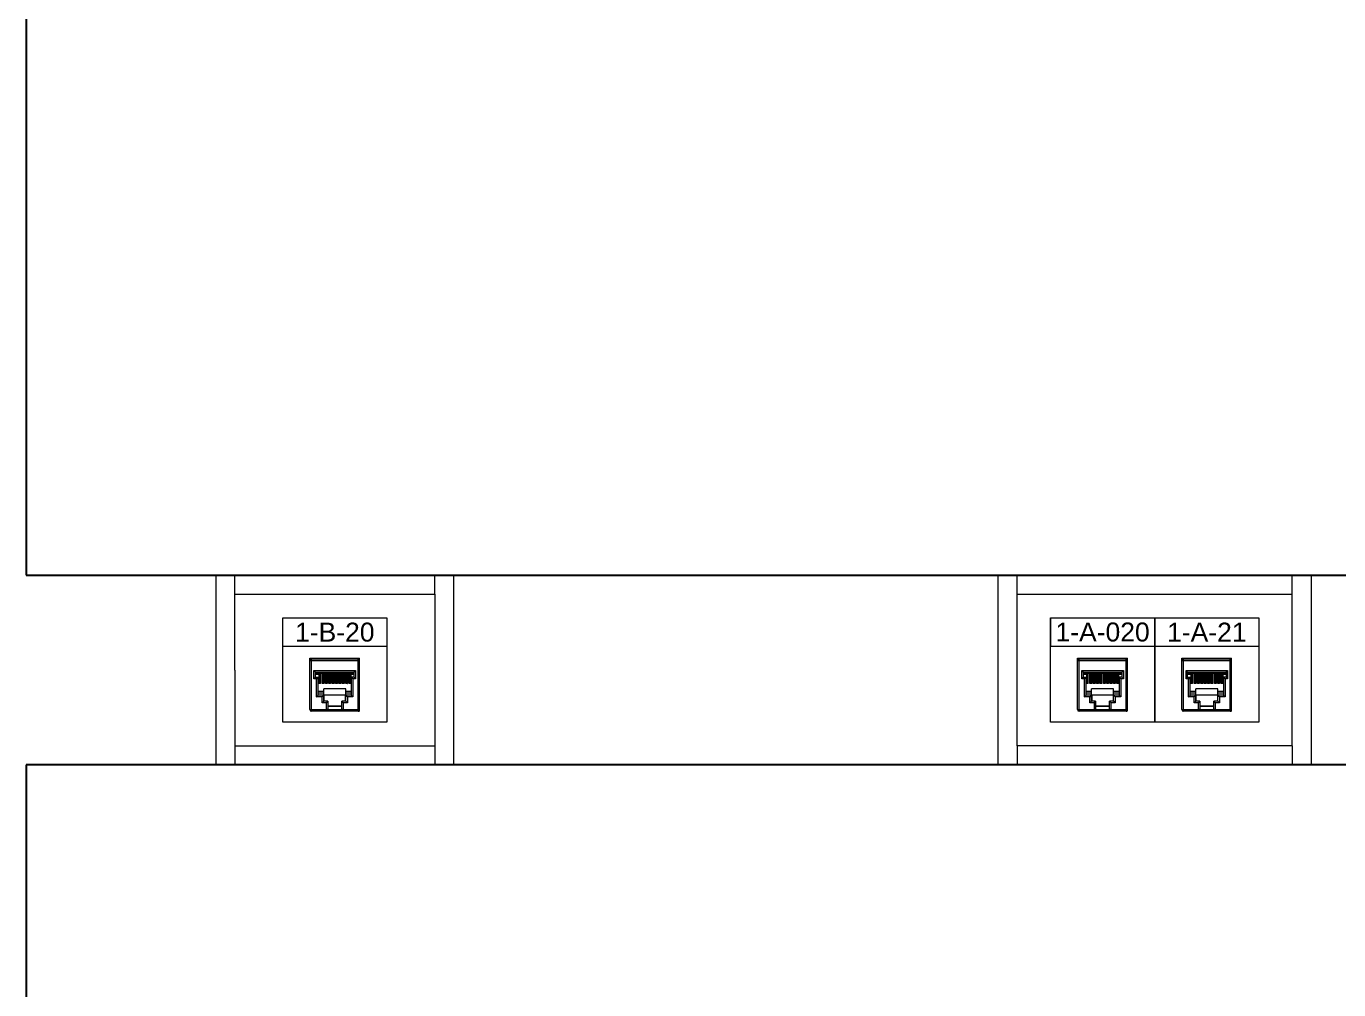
# Model space of a CAD drawing. Header units: millimetres. Extents: x 1256 to 2931, y 3298 to 3694.
# Drawn here: x 1609.3 to 1678.6, y 3438.4 to 3489.2 of the extents above; entities that cross this region are included whole.
import ezdxf
from ezdxf.enums import TextEntityAlignment as Align

# ---------------------------------------------------------------- set-up
doc = ezdxf.new("R2010")
doc.units = ezdxf.units.MM
doc.layers.add('Canales', color=250, linetype='Continuous', lineweight=25)
doc.layers.add('Roseta', color=250, linetype='Continuous', lineweight=5)
doc.styles.get("Standard").update_dxf_attribs({"font": 'Arial.ttf'})
pattern_1 = [(45, (1504.295396, 3340.090486), (-0.03132663, 0.03132663), [])]
pattern_2 = [(45, (1544.805396, 3340.090486), (-0.03132663, 0.03132663), [])]
pattern_3 = [(45, (1550.305396, 3340.090486), (-0.03132663, 0.03132663), [])]

msp = doc.modelspace()

# ---------------------------------------------------------------- hatches: boundary and pattern name
at = {"layer": 'Roseta'}
h = msp.add_hatch(dxfattribs=at)
h.set_pattern_fill('ANSI31', color=256, scale=0.013954, style=0)
h.set_pattern_definition(pattern_1)
h.paths.add_polyline_path([(1625.016, 3455.112), (1624.957, 3455.112), (1624.941, 3455.111), (1624.941, 3454.535), (1625.016, 3454.535)])
h = msp.add_hatch(dxfattribs=at)
h.set_pattern_fill('ANSI31', color=256, scale=0.013954, style=0)
h.set_pattern_definition(pattern_1)
h.paths.add_polyline_path([(1625.193, 3455.112), (1625.131, 3455.112), (1625.119, 3455.111), (1625.119, 3454.535), (1625.193, 3454.535)])
h.paths.add_polyline_path([(1625.37, 3455.112), (1625.295, 3455.112), (1625.295, 3454.535), (1625.37, 3454.535)])
h.paths.add_polyline_path([(1625.548, 3455.112), (1625.473, 3455.112), (1625.473, 3454.535), (1625.548, 3454.535)])
h.paths.add_polyline_path([(1625.724, 3455.112), (1625.649, 3455.112), (1625.649, 3454.535), (1625.724, 3454.535)])
h.paths.add_polyline_path([(1625.827, 3454.535), (1625.902, 3454.535), (1625.902, 3455.112), (1625.827, 3455.112)])
h.paths.add_polyline_path([(1626.005, 3454.535), (1626.08, 3454.535), (1626.08, 3455.112), (1626.005, 3455.112)])
h = msp.add_hatch(dxfattribs=at)
h.set_pattern_fill('ANSI31', color=256, scale=0.013954, style=0)
h.set_pattern_definition(pattern_1)
h.paths.add_polyline_path([(1626.186, 3454.535), (1626.26, 3454.535), (1626.26, 3455.112), (1626.256, 3455.112), (1626.186, 3455.112)])
h = msp.add_hatch(dxfattribs=at)
h.set_pattern_fill('ANSI31', color=256, scale=0.013954, style=0)
h.set_pattern_definition(pattern_2)
h.paths.add_polyline_path([(1665.526, 3455.112), (1665.467, 3455.112), (1665.451, 3455.111), (1665.451, 3454.535), (1665.526, 3454.535)])
h = msp.add_hatch(dxfattribs=at)
h.set_pattern_fill('ANSI31', color=256, scale=0.013954, style=0)
h.set_pattern_definition(pattern_2)
h.paths.add_polyline_path([(1665.703, 3455.112), (1665.641, 3455.112), (1665.629, 3455.111), (1665.629, 3454.535), (1665.703, 3454.535)])
h.paths.add_polyline_path([(1665.88, 3455.112), (1665.805, 3455.112), (1665.805, 3454.535), (1665.88, 3454.535)])
h.paths.add_polyline_path([(1666.058, 3455.112), (1665.983, 3455.112), (1665.983, 3454.535), (1666.058, 3454.535)])
h.paths.add_polyline_path([(1666.234, 3455.112), (1666.159, 3455.112), (1666.159, 3454.535), (1666.234, 3454.535)])
h.paths.add_polyline_path([(1666.337, 3454.535), (1666.412, 3454.535), (1666.412, 3455.112), (1666.337, 3455.112)])
h.paths.add_polyline_path([(1666.515, 3454.535), (1666.59, 3454.535), (1666.59, 3455.112), (1666.515, 3455.112)])
h = msp.add_hatch(dxfattribs=at)
h.set_pattern_fill('ANSI31', color=256, scale=0.013954, style=0)
h.set_pattern_definition(pattern_2)
h.paths.add_polyline_path([(1666.696, 3454.535), (1666.77, 3454.535), (1666.77, 3455.112), (1666.766, 3455.112), (1666.696, 3455.112)])
h = msp.add_hatch(dxfattribs=at)
h.set_pattern_fill('ANSI31', color=256, scale=0.013954, style=0)
h.set_pattern_definition(pattern_3)
h.paths.add_polyline_path([(1671.026, 3455.112), (1670.967, 3455.112), (1670.951, 3455.111), (1670.951, 3454.535), (1671.026, 3454.535)])
h = msp.add_hatch(dxfattribs=at)
h.set_pattern_fill('ANSI31', color=256, scale=0.013954, style=0)
h.set_pattern_definition(pattern_3)
h.paths.add_polyline_path([(1671.203, 3455.112), (1671.141, 3455.112), (1671.129, 3455.111), (1671.129, 3454.535), (1671.203, 3454.535)])
h.paths.add_polyline_path([(1671.38, 3455.112), (1671.305, 3455.112), (1671.305, 3454.535), (1671.38, 3454.535)])
h.paths.add_polyline_path([(1671.558, 3455.112), (1671.483, 3455.112), (1671.483, 3454.535), (1671.558, 3454.535)])
h.paths.add_polyline_path([(1671.734, 3455.112), (1671.659, 3455.112), (1671.659, 3454.535), (1671.734, 3454.535)])
h.paths.add_polyline_path([(1671.837, 3454.535), (1671.912, 3454.535), (1671.912, 3455.112), (1671.837, 3455.112)])
h.paths.add_polyline_path([(1672.015, 3454.535), (1672.09, 3454.535), (1672.09, 3455.112), (1672.015, 3455.112)])
h = msp.add_hatch(dxfattribs=at)
h.set_pattern_fill('ANSI31', color=256, scale=0.013954, style=0)
h.set_pattern_definition(pattern_3)
h.paths.add_polyline_path([(1672.196, 3454.535), (1672.27, 3454.535), (1672.27, 3455.112), (1672.266, 3455.112), (1672.196, 3455.112)])

# ---------------------------------------------------------------- linework, layer by layer
at = {"layer": 'Canales'}
for p, q in [((1609.318, 3490.239), (1609.318, 3460.239)), ((1609.318, 3490.239), (1609.318, 3460.239)), ((1609.318, 3460.239), (1749.318, 3460.239)), ((1749.318, 3450.239), (1609.318, 3450.239)), ((1609.318, 3450.239), (1609.318, 3406.239))]:
    msp.add_line(p, q, dxfattribs=at)
at = {"layer": 'Roseta'}
for p, q in [((1631.878, 3460.239), (1619.318, 3460.239)), ((1619.318, 3460.239), (1619.318, 3450.239)), ((1620.318, 3459.239), (1620.318, 3460.239)), ((1630.878, 3459.239), (1630.878, 3460.239)), ((1631.878, 3450.239), (1631.878, 3460.239)), ((1660.598, 3460.239), (1677.118, 3460.239)), ((1660.598, 3450.239), (1660.598, 3460.239)), ((1661.598, 3451.239), (1661.598, 3460.239)), ((1676.118, 3451.239), (1676.118, 3460.239)), ((1677.118, 3460.239), (1677.118, 3450.239)), ((1620.318, 3455.239), (1620.318, 3459.239)), ((1620.318, 3459.239), (1630.878, 3459.239)), ((1630.878, 3459.239), (1630.878, 3451.239)), ((1661.598, 3459.239), (1676.118, 3459.239)), ((1622.848, 3457.989), (1628.348, 3457.989)), ((1622.848, 3452.489), (1622.848, 3457.989)), ((1628.348, 3457.989), (1628.348, 3452.489)), ((1663.358, 3457.989), (1668.858, 3457.989)), ((1663.358, 3452.489), (1663.358, 3457.989)), ((1663.358, 3457.989), (1663.358, 3456.489)), ((1668.858, 3457.989), (1668.858, 3452.489)), ((1668.858, 3457.989), (1674.358, 3457.989)), ((1668.858, 3452.489), (1668.858, 3457.989)), ((1668.858, 3452.489), (1668.858, 3457.989)), ((1674.358, 3457.989), (1674.358, 3452.489)), ((1622.848, 3456.489), (1628.348, 3456.489)), ((1663.358, 3456.489), (1674.358, 3456.489)), ((1624.272, 3455.859), (1626.906, 3455.859)), ((1664.782, 3455.859), (1667.416, 3455.859)), ((1670.282, 3455.859), (1672.916, 3455.859)), ((1620.318, 3455.239), (1620.318, 3450.239)), ((1626.836, 3453.068), (1624.36, 3453.068)), ((1667.346, 3453.068), (1664.87, 3453.068)), ((1672.846, 3453.068), (1670.37, 3453.068)), ((1628.348, 3452.489), (1622.848, 3452.489)), ((1668.858, 3452.489), (1663.358, 3452.489)), ((1674.358, 3452.489), (1668.858, 3452.489)), ((1620.318, 3451.239), (1630.878, 3451.239)), ((1630.878, 3451.239), (1630.878, 3450.239)), ((1676.118, 3451.239), (1661.598, 3451.239)), ((1661.598, 3451.239), (1661.598, 3450.239)), ((1676.118, 3451.239), (1676.118, 3450.239)), ((1619.318, 3450.239), (1631.878, 3450.239)), ((1677.118, 3450.239), (1660.598, 3450.239))]:
    msp.add_line(p, q, dxfattribs=at)
at = {"layer": 'Roseta', "linetype": 'Continuous'}
for p, q in [((1624.272, 3453.155), (1624.272, 3455.859)), ((1624.272, 3455.736), (1626.906, 3455.736)), ((1624.36, 3453.068), (1624.36, 3455.859)), ((1624.36, 3455.824), (1626.836, 3455.824)), ((1626.836, 3453.068), (1626.836, 3455.859)), ((1626.906, 3453.068), (1626.906, 3455.859)), ((1664.782, 3453.155), (1664.782, 3455.859)), ((1664.782, 3455.736), (1667.416, 3455.736)), ((1664.87, 3453.068), (1664.87, 3455.859)), ((1664.87, 3455.824), (1667.346, 3455.824)), ((1667.346, 3453.068), (1667.346, 3455.859)), ((1667.416, 3453.068), (1667.416, 3455.859)), ((1670.282, 3453.155), (1670.282, 3455.859)), ((1670.282, 3455.736), (1672.916, 3455.736)), ((1670.37, 3453.068), (1670.37, 3455.859)), ((1670.37, 3455.824), (1672.846, 3455.824)), ((1672.846, 3453.068), (1672.846, 3455.859)), ((1672.916, 3453.068), (1672.916, 3455.859)), ((1624.499, 3455.211), (1626.697, 3455.211)), ((1624.499, 3454.777), (1624.499, 3455.211)), ((1624.586, 3455.124), (1626.61, 3455.124)), ((1624.586, 3454.864), (1624.586, 3455.124)), ((1624.586, 3455.124), (1624.586, 3455.124)), ((1624.586, 3455.112), (1626.61, 3455.112)), ((1624.586, 3455.072), (1624.595, 3455.072)), ((1624.595, 3454.995), (1624.595, 3455.112)), ((1624.77, 3455.082), (1624.595, 3455.082)), ((1624.77, 3454.995), (1624.595, 3454.995)), ((1624.761, 3454.995), (1624.761, 3454.535)), ((1624.77, 3454.535), (1624.77, 3455.112)), ((1624.778, 3455.112), (1624.778, 3454.535)), ((1624.845, 3454.535), (1624.845, 3455.073)), ((1624.845, 3455.073), (1624.927, 3455.073)), ((1624.927, 3455.072), (1624.845, 3455.072)), ((1624.927, 3454.535), (1624.927, 3455.073)), ((1624.935, 3455.112), (1624.935, 3454.535)), ((1624.941, 3455.112), (1624.941, 3454.535)), ((1624.957, 3455.112), (1624.941, 3455.111)), ((1625.016, 3455.112), (1625.016, 3454.535)), ((1625.023, 3454.535), (1625.023, 3455.073)), ((1625.023, 3455.073), (1625.105, 3455.073)), ((1625.105, 3455.072), (1625.023, 3455.072)), ((1625.105, 3454.535), (1625.105, 3455.073)), ((1625.113, 3455.112), (1625.113, 3454.535)), ((1625.119, 3455.112), (1625.119, 3454.535)), ((1625.131, 3455.112), (1625.119, 3455.111)), ((1625.193, 3455.112), (1625.193, 3454.535)), ((1625.201, 3454.535), (1625.201, 3455.073)), ((1625.201, 3455.073), (1625.283, 3455.073)), ((1625.283, 3455.072), (1625.201, 3455.072)), ((1625.283, 3454.535), (1625.283, 3455.073)), ((1625.292, 3455.112), (1625.292, 3454.535)), ((1625.295, 3455.112), (1625.295, 3454.535)), ((1625.37, 3455.112), (1625.37, 3454.535)), ((1625.379, 3454.535), (1625.379, 3455.073)), ((1625.379, 3455.073), (1625.461, 3455.073)), ((1625.461, 3455.072), (1625.379, 3455.072)), ((1625.461, 3454.535), (1625.461, 3455.073)), ((1625.47, 3455.112), (1625.47, 3454.535)), ((1625.473, 3455.112), (1625.473, 3454.535)), ((1625.548, 3455.112), (1625.548, 3454.535)), ((1625.557, 3454.535), (1625.557, 3455.073)), ((1625.557, 3455.073), (1625.639, 3455.073)), ((1625.639, 3455.072), (1625.557, 3455.072)), ((1625.639, 3454.535), (1625.639, 3455.073)), ((1625.649, 3455.112), (1625.649, 3454.535)), ((1625.724, 3455.112), (1625.724, 3454.535)), ((1625.725, 3455.112), (1625.725, 3454.535)), ((1625.735, 3454.535), (1625.735, 3455.073)), ((1625.735, 3455.073), (1625.817, 3455.073)), ((1625.817, 3455.072), (1625.735, 3455.072)), ((1625.817, 3454.535), (1625.817, 3455.073)), ((1625.827, 3455.112), (1625.827, 3454.535)), ((1625.902, 3455.112), (1625.902, 3454.535)), ((1625.903, 3455.112), (1625.903, 3454.535)), ((1625.913, 3454.535), (1625.913, 3455.073)), ((1625.913, 3455.073), (1625.995, 3455.073)), ((1625.995, 3455.072), (1625.913, 3455.072)), ((1625.995, 3454.535), (1625.995, 3455.073)), ((1626.005, 3455.112), (1626.005, 3454.535)), ((1626.08, 3455.112), (1626.08, 3454.535)), ((1626.084, 3455.112), (1626.084, 3454.535)), ((1626.091, 3454.535), (1626.091, 3455.073)), ((1626.091, 3455.073), (1626.173, 3455.073)), ((1626.173, 3455.072), (1626.091, 3455.072)), ((1626.173, 3454.535), (1626.173, 3455.073)), ((1626.186, 3455.112), (1626.186, 3454.535)), ((1626.26, 3455.112), (1626.256, 3455.112)), ((1626.26, 3455.113), (1626.26, 3455.112)), ((1626.26, 3455.112), (1626.26, 3454.535)), ((1626.264, 3455.112), (1626.264, 3454.535)), ((1626.269, 3454.535), (1626.269, 3455.073)), ((1626.269, 3455.073), (1626.351, 3455.073)), ((1626.351, 3455.072), (1626.269, 3455.072)), ((1626.351, 3454.535), (1626.351, 3455.073)), ((1626.418, 3454.535), (1626.418, 3455.112)), ((1626.426, 3454.535), (1626.426, 3455.112)), ((1626.426, 3455.082), (1626.601, 3455.082)), ((1626.601, 3454.995), (1626.426, 3454.995)), ((1626.435, 3454.995), (1626.435, 3454.535)), ((1626.601, 3454.995), (1626.601, 3455.112)), ((1626.61, 3455.072), (1626.601, 3455.072)), ((1626.61, 3455.124), (1626.61, 3454.864)), ((1626.61, 3455.124), (1626.61, 3455.124)), ((1626.697, 3455.211), (1626.697, 3454.777)), ((1665.009, 3455.211), (1667.207, 3455.211)), ((1665.009, 3454.777), (1665.009, 3455.211)), ((1665.096, 3455.124), (1667.12, 3455.124)), ((1665.096, 3454.864), (1665.096, 3455.124)), ((1665.096, 3455.124), (1665.096, 3455.124)), ((1665.096, 3455.112), (1667.12, 3455.112)), ((1665.096, 3455.072), (1665.105, 3455.072)), ((1665.105, 3454.995), (1665.105, 3455.112)), ((1665.28, 3455.082), (1665.105, 3455.082)), ((1665.28, 3454.995), (1665.105, 3454.995)), ((1665.271, 3454.995), (1665.271, 3454.535)), ((1665.28, 3454.535), (1665.28, 3455.112)), ((1665.288, 3455.112), (1665.288, 3454.535)), ((1665.355, 3454.535), (1665.355, 3455.073)), ((1665.355, 3455.073), (1665.437, 3455.073)), ((1665.437, 3455.072), (1665.355, 3455.072)), ((1665.437, 3454.535), (1665.437, 3455.073)), ((1665.445, 3455.112), (1665.445, 3454.535)), ((1665.451, 3455.112), (1665.451, 3454.535)), ((1665.467, 3455.112), (1665.451, 3455.111)), ((1665.526, 3455.112), (1665.526, 3454.535)), ((1665.533, 3454.535), (1665.533, 3455.073)), ((1665.533, 3455.073), (1665.615, 3455.073)), ((1665.615, 3455.072), (1665.533, 3455.072)), ((1665.615, 3454.535), (1665.615, 3455.073)), ((1665.623, 3455.112), (1665.623, 3454.535)), ((1665.629, 3455.112), (1665.629, 3454.535)), ((1665.641, 3455.112), (1665.629, 3455.111)), ((1665.703, 3455.112), (1665.703, 3454.535)), ((1665.711, 3454.535), (1665.711, 3455.073)), ((1665.711, 3455.073), (1665.793, 3455.073)), ((1665.793, 3455.072), (1665.711, 3455.072)), ((1665.793, 3454.535), (1665.793, 3455.073)), ((1665.802, 3455.112), (1665.802, 3454.535)), ((1665.805, 3455.112), (1665.805, 3454.535)), ((1665.88, 3455.112), (1665.88, 3454.535)), ((1665.889, 3454.535), (1665.889, 3455.073)), ((1665.889, 3455.073), (1665.971, 3455.073)), ((1665.971, 3455.072), (1665.889, 3455.072)), ((1665.971, 3454.535), (1665.971, 3455.073)), ((1665.98, 3455.112), (1665.98, 3454.535)), ((1665.983, 3455.112), (1665.983, 3454.535)), ((1666.058, 3455.112), (1666.058, 3454.535)), ((1666.067, 3454.535), (1666.067, 3455.073)), ((1666.067, 3455.073), (1666.149, 3455.073)), ((1666.149, 3455.072), (1666.067, 3455.072)), ((1666.149, 3454.535), (1666.149, 3455.073)), ((1666.159, 3455.112), (1666.159, 3454.535)), ((1666.234, 3455.112), (1666.234, 3454.535)), ((1666.235, 3455.112), (1666.235, 3454.535)), ((1666.245, 3454.535), (1666.245, 3455.073)), ((1666.245, 3455.073), (1666.327, 3455.073)), ((1666.327, 3455.072), (1666.245, 3455.072)), ((1666.327, 3454.535), (1666.327, 3455.073)), ((1666.337, 3455.112), (1666.337, 3454.535)), ((1666.412, 3455.112), (1666.412, 3454.535)), ((1666.413, 3455.112), (1666.413, 3454.535)), ((1666.423, 3454.535), (1666.423, 3455.073)), ((1666.423, 3455.073), (1666.505, 3455.073)), ((1666.505, 3455.072), (1666.423, 3455.072)), ((1666.505, 3454.535), (1666.505, 3455.073)), ((1666.515, 3455.112), (1666.515, 3454.535)), ((1666.59, 3455.112), (1666.59, 3454.535)), ((1666.594, 3455.112), (1666.594, 3454.535)), ((1666.601, 3454.535), (1666.601, 3455.073)), ((1666.601, 3455.073), (1666.683, 3455.073)), ((1666.683, 3455.072), (1666.601, 3455.072)), ((1666.683, 3454.535), (1666.683, 3455.073)), ((1666.696, 3455.112), (1666.696, 3454.535)), ((1666.77, 3455.112), (1666.766, 3455.112)), ((1666.77, 3455.113), (1666.77, 3455.112)), ((1666.77, 3455.112), (1666.77, 3454.535)), ((1666.774, 3455.112), (1666.774, 3454.535)), ((1666.779, 3454.535), (1666.779, 3455.073)), ((1666.779, 3455.073), (1666.861, 3455.073)), ((1666.861, 3455.072), (1666.779, 3455.072)), ((1666.861, 3454.535), (1666.861, 3455.073)), ((1666.928, 3454.535), (1666.928, 3455.112)), ((1666.936, 3454.535), (1666.936, 3455.112)), ((1666.936, 3455.082), (1667.111, 3455.082)), ((1667.111, 3454.995), (1666.936, 3454.995)), ((1666.945, 3454.995), (1666.945, 3454.535)), ((1667.111, 3454.995), (1667.111, 3455.112)), ((1667.12, 3455.072), (1667.111, 3455.072)), ((1667.12, 3455.124), (1667.12, 3454.864)), ((1667.12, 3455.124), (1667.12, 3455.124)), ((1667.207, 3455.211), (1667.207, 3454.777)), ((1670.509, 3455.211), (1672.707, 3455.211)), ((1670.509, 3454.777), (1670.509, 3455.211)), ((1670.596, 3455.124), (1672.62, 3455.124)), ((1670.596, 3454.864), (1670.596, 3455.124)), ((1670.596, 3455.124), (1670.596, 3455.124)), ((1670.596, 3455.112), (1672.62, 3455.112)), ((1670.596, 3455.072), (1670.605, 3455.072)), ((1670.605, 3454.995), (1670.605, 3455.112)), ((1670.78, 3455.082), (1670.605, 3455.082)), ((1670.78, 3454.995), (1670.605, 3454.995)), ((1670.771, 3454.995), (1670.771, 3454.535)), ((1670.78, 3454.535), (1670.78, 3455.112)), ((1670.788, 3455.112), (1670.788, 3454.535)), ((1670.855, 3454.535), (1670.855, 3455.073)), ((1670.855, 3455.073), (1670.937, 3455.073)), ((1670.937, 3455.072), (1670.855, 3455.072)), ((1670.937, 3454.535), (1670.937, 3455.073)), ((1670.945, 3455.112), (1670.945, 3454.535)), ((1670.951, 3455.112), (1670.951, 3454.535)), ((1670.967, 3455.112), (1670.951, 3455.111)), ((1671.026, 3455.112), (1671.026, 3454.535)), ((1671.033, 3454.535), (1671.033, 3455.073)), ((1671.033, 3455.073), (1671.115, 3455.073)), ((1671.115, 3455.072), (1671.033, 3455.072)), ((1671.115, 3454.535), (1671.115, 3455.073)), ((1671.123, 3455.112), (1671.123, 3454.535)), ((1671.129, 3455.112), (1671.129, 3454.535)), ((1671.141, 3455.112), (1671.129, 3455.111)), ((1671.203, 3455.112), (1671.203, 3454.535)), ((1671.211, 3454.535), (1671.211, 3455.073)), ((1671.211, 3455.073), (1671.293, 3455.073)), ((1671.293, 3455.072), (1671.211, 3455.072)), ((1671.293, 3454.535), (1671.293, 3455.073)), ((1671.302, 3455.112), (1671.302, 3454.535)), ((1671.305, 3455.112), (1671.305, 3454.535)), ((1671.38, 3455.112), (1671.38, 3454.535)), ((1671.389, 3454.535), (1671.389, 3455.073)), ((1671.389, 3455.073), (1671.471, 3455.073)), ((1671.471, 3455.072), (1671.389, 3455.072)), ((1671.471, 3454.535), (1671.471, 3455.073)), ((1671.48, 3455.112), (1671.48, 3454.535)), ((1671.483, 3455.112), (1671.483, 3454.535)), ((1671.558, 3455.112), (1671.558, 3454.535)), ((1671.567, 3454.535), (1671.567, 3455.073)), ((1671.567, 3455.073), (1671.649, 3455.073)), ((1671.649, 3455.072), (1671.567, 3455.072)), ((1671.649, 3454.535), (1671.649, 3455.073)), ((1671.659, 3455.112), (1671.659, 3454.535)), ((1671.734, 3455.112), (1671.734, 3454.535)), ((1671.735, 3455.112), (1671.735, 3454.535)), ((1671.745, 3454.535), (1671.745, 3455.073)), ((1671.745, 3455.073), (1671.827, 3455.073)), ((1671.827, 3455.072), (1671.745, 3455.072)), ((1671.827, 3454.535), (1671.827, 3455.073)), ((1671.837, 3455.112), (1671.837, 3454.535)), ((1671.912, 3455.112), (1671.912, 3454.535)), ((1671.913, 3455.112), (1671.913, 3454.535)), ((1671.923, 3454.535), (1671.923, 3455.073)), ((1671.923, 3455.073), (1672.005, 3455.073)), ((1672.005, 3455.072), (1671.923, 3455.072)), ((1672.005, 3454.535), (1672.005, 3455.073)), ((1672.015, 3455.112), (1672.015, 3454.535)), ((1672.09, 3455.112), (1672.09, 3454.535)), ((1672.094, 3455.112), (1672.094, 3454.535)), ((1672.101, 3454.535), (1672.101, 3455.073)), ((1672.101, 3455.073), (1672.183, 3455.073)), ((1672.183, 3455.072), (1672.101, 3455.072)), ((1672.183, 3454.535), (1672.183, 3455.073)), ((1672.196, 3455.112), (1672.196, 3454.535)), ((1672.27, 3455.112), (1672.266, 3455.112)), ((1672.27, 3455.113), (1672.27, 3455.112)), ((1672.27, 3455.112), (1672.27, 3454.535)), ((1672.274, 3455.112), (1672.274, 3454.535)), ((1672.279, 3454.535), (1672.279, 3455.073)), ((1672.279, 3455.073), (1672.361, 3455.073)), ((1672.361, 3455.072), (1672.279, 3455.072)), ((1672.361, 3454.535), (1672.361, 3455.073)), ((1672.428, 3454.535), (1672.428, 3455.112)), ((1672.436, 3454.535), (1672.436, 3455.112)), ((1672.436, 3455.082), (1672.611, 3455.082)), ((1672.611, 3454.995), (1672.436, 3454.995)), ((1672.445, 3454.995), (1672.445, 3454.535)), ((1672.611, 3454.995), (1672.611, 3455.112)), ((1672.62, 3455.072), (1672.611, 3455.072)), ((1672.62, 3455.124), (1672.62, 3454.864)), ((1672.62, 3455.124), (1672.62, 3455.124)), ((1672.707, 3455.211), (1672.707, 3454.777)), ((1624.639, 3454.777), (1624.499, 3454.777)), ((1624.586, 3454.864), (1624.761, 3454.864)), ((1624.639, 3453.818), (1624.639, 3454.777)), ((1624.726, 3453.905), (1624.726, 3454.864)), ((1624.845, 3454.535), (1624.761, 3454.535)), ((1625.023, 3454.535), (1624.927, 3454.535)), ((1625.014, 3453.591), (1625.014, 3454.254)), ((1626.182, 3454.254), (1625.014, 3454.254)), ((1625.201, 3454.535), (1625.105, 3454.535)), ((1625.379, 3454.535), (1625.283, 3454.535)), ((1625.557, 3454.535), (1625.461, 3454.535)), ((1625.735, 3454.535), (1625.639, 3454.535)), ((1625.913, 3454.535), (1625.817, 3454.535)), ((1626.091, 3454.535), (1625.995, 3454.535)), ((1626.269, 3454.535), (1626.173, 3454.535)), ((1626.182, 3453.591), (1626.182, 3454.254)), ((1626.435, 3454.535), (1626.351, 3454.535)), ((1626.61, 3454.864), (1626.435, 3454.864)), ((1626.47, 3454.864), (1626.47, 3453.905)), ((1626.697, 3454.777), (1626.557, 3454.777)), ((1626.557, 3454.777), (1626.557, 3453.818)), ((1665.149, 3454.777), (1665.009, 3454.777)), ((1665.096, 3454.864), (1665.271, 3454.864)), ((1665.149, 3453.818), (1665.149, 3454.777)), ((1665.236, 3453.905), (1665.236, 3454.864)), ((1665.355, 3454.535), (1665.271, 3454.535)), ((1665.533, 3454.535), (1665.437, 3454.535)), ((1665.524, 3453.591), (1665.524, 3454.254)), ((1666.692, 3454.254), (1665.524, 3454.254)), ((1665.711, 3454.535), (1665.615, 3454.535)), ((1665.889, 3454.535), (1665.793, 3454.535)), ((1666.067, 3454.535), (1665.971, 3454.535)), ((1666.245, 3454.535), (1666.149, 3454.535)), ((1666.423, 3454.535), (1666.327, 3454.535)), ((1666.601, 3454.535), (1666.505, 3454.535)), ((1666.779, 3454.535), (1666.683, 3454.535)), ((1666.692, 3453.591), (1666.692, 3454.254)), ((1666.945, 3454.535), (1666.861, 3454.535)), ((1667.12, 3454.864), (1666.945, 3454.864)), ((1666.98, 3454.864), (1666.98, 3453.905)), ((1667.207, 3454.777), (1667.067, 3454.777)), ((1667.067, 3454.777), (1667.067, 3453.818)), ((1670.649, 3454.777), (1670.509, 3454.777)), ((1670.596, 3454.864), (1670.771, 3454.864)), ((1670.649, 3453.818), (1670.649, 3454.777)), ((1670.736, 3453.905), (1670.736, 3454.864)), ((1670.855, 3454.535), (1670.771, 3454.535)), ((1671.033, 3454.535), (1670.937, 3454.535)), ((1671.024, 3453.591), (1671.024, 3454.254)), ((1672.192, 3454.254), (1671.024, 3454.254)), ((1671.211, 3454.535), (1671.115, 3454.535)), ((1671.389, 3454.535), (1671.293, 3454.535)), ((1671.567, 3454.535), (1671.471, 3454.535)), ((1671.745, 3454.535), (1671.649, 3454.535)), ((1671.923, 3454.535), (1671.827, 3454.535)), ((1672.101, 3454.535), (1672.005, 3454.535)), ((1672.279, 3454.535), (1672.183, 3454.535)), ((1672.192, 3453.591), (1672.192, 3454.254)), ((1672.445, 3454.535), (1672.361, 3454.535)), ((1672.62, 3454.864), (1672.445, 3454.864)), ((1672.48, 3454.864), (1672.48, 3453.905)), ((1672.707, 3454.777), (1672.567, 3454.777)), ((1672.567, 3454.777), (1672.567, 3453.818)), ((1624.926, 3453.818), (1624.639, 3453.818)), ((1625.014, 3454.114), (1624.726, 3454.114)), ((1625.014, 3454.027), (1624.726, 3454.027)), ((1626.47, 3453.905), (1624.726, 3453.905)), ((1624.926, 3453.504), (1624.926, 3453.818)), ((1625.145, 3453.504), (1624.926, 3453.504)), ((1625.232, 3453.591), (1625.014, 3453.591)), ((1625.017, 3453.905), (1625.017, 3453.591)), ((1625.026, 3453.905), (1625.026, 3453.591)), ((1625.145, 3453.504), (1625.145, 3453.155)), ((1625.232, 3453.591), (1625.232, 3453.181)), ((1625.964, 3453.181), (1625.964, 3453.591)), ((1626.182, 3453.591), (1625.964, 3453.591)), ((1626.051, 3453.155), (1626.051, 3453.504)), ((1626.27, 3453.504), (1626.051, 3453.504)), ((1626.17, 3453.591), (1626.17, 3453.905)), ((1626.179, 3453.591), (1626.179, 3453.905)), ((1626.47, 3454.114), (1626.182, 3454.114)), ((1626.47, 3454.027), (1626.182, 3454.027)), ((1626.27, 3453.818), (1626.27, 3453.504)), ((1626.557, 3453.818), (1626.27, 3453.818)), ((1665.436, 3453.818), (1665.149, 3453.818)), ((1665.524, 3454.114), (1665.236, 3454.114)), ((1665.524, 3454.027), (1665.236, 3454.027)), ((1666.98, 3453.905), (1665.236, 3453.905)), ((1665.436, 3453.504), (1665.436, 3453.818)), ((1665.655, 3453.504), (1665.436, 3453.504)), ((1665.742, 3453.591), (1665.524, 3453.591)), ((1665.527, 3453.905), (1665.527, 3453.591)), ((1665.536, 3453.905), (1665.536, 3453.591)), ((1665.655, 3453.504), (1665.655, 3453.155)), ((1665.742, 3453.591), (1665.742, 3453.181)), ((1666.474, 3453.181), (1666.474, 3453.591)), ((1666.692, 3453.591), (1666.474, 3453.591)), ((1666.561, 3453.155), (1666.561, 3453.504)), ((1666.78, 3453.504), (1666.561, 3453.504)), ((1666.68, 3453.591), (1666.68, 3453.905)), ((1666.689, 3453.591), (1666.689, 3453.905)), ((1666.98, 3454.114), (1666.692, 3454.114)), ((1666.98, 3454.027), (1666.692, 3454.027)), ((1666.78, 3453.818), (1666.78, 3453.504)), ((1667.067, 3453.818), (1666.78, 3453.818)), ((1670.936, 3453.818), (1670.649, 3453.818)), ((1671.024, 3454.114), (1670.736, 3454.114)), ((1671.024, 3454.027), (1670.736, 3454.027)), ((1672.48, 3453.905), (1670.736, 3453.905)), ((1670.936, 3453.504), (1670.936, 3453.818)), ((1671.155, 3453.504), (1670.936, 3453.504)), ((1671.242, 3453.591), (1671.024, 3453.591)), ((1671.027, 3453.905), (1671.027, 3453.591)), ((1671.036, 3453.905), (1671.036, 3453.591)), ((1671.155, 3453.504), (1671.155, 3453.155)), ((1671.242, 3453.591), (1671.242, 3453.181)), ((1671.974, 3453.181), (1671.974, 3453.591)), ((1672.192, 3453.591), (1671.974, 3453.591)), ((1672.061, 3453.155), (1672.061, 3453.504)), ((1672.28, 3453.504), (1672.061, 3453.504)), ((1672.18, 3453.591), (1672.18, 3453.905)), ((1672.189, 3453.591), (1672.189, 3453.905)), ((1672.48, 3454.114), (1672.192, 3454.114)), ((1672.48, 3454.027), (1672.192, 3454.027)), ((1672.28, 3453.818), (1672.28, 3453.504)), ((1672.567, 3453.818), (1672.28, 3453.818)), ((1624.272, 3453.155), (1626.906, 3453.155)), ((1625.232, 3453.347), (1625.964, 3453.347)), ((1625.232, 3453.338), (1625.964, 3453.338)), ((1625.232, 3453.329), (1625.964, 3453.329)), ((1664.782, 3453.155), (1667.416, 3453.155)), ((1665.742, 3453.347), (1666.474, 3453.347)), ((1665.742, 3453.338), (1666.474, 3453.338)), ((1665.742, 3453.329), (1666.474, 3453.329)), ((1670.282, 3453.155), (1672.916, 3453.155)), ((1671.242, 3453.347), (1671.974, 3453.347)), ((1671.242, 3453.338), (1671.974, 3453.338)), ((1671.242, 3453.329), (1671.974, 3453.329))]:
    msp.add_line(p, q, dxfattribs=at)
for centre, start, end in [((1624.36, 3455.736), 90, 180), ((1626.836, 3455.736), 36.23422, 90), ((1664.87, 3455.736), 90, 180), ((1667.346, 3455.736), 36.23422, 90), ((1670.37, 3455.736), 90, 180), ((1672.846, 3455.736), 36.23422, 90), ((1624.36, 3453.155), 180, 270), ((1626.836, 3453.155), 270, 323.26635), ((1664.87, 3453.155), 180, 270), ((1667.346, 3453.155), 270, 323.26635), ((1670.37, 3453.155), 180, 270), ((1672.846, 3453.155), 270, 323.26635)]:
    msp.add_arc(centre, 0.0872, start, end, dxfattribs=at)
for points, start_tangent, end_tangent in [([(1624.586, 3455.124), (1624.583, 3455.127), (1624.576, 3455.134), (1624.566, 3455.144), (1624.554, 3455.156), (1624.541, 3455.169), (1624.527, 3455.183), (1624.513, 3455.197), (1624.499, 3455.211)], (-0.707107, 0.707107), (-0.707107, 0.707107)), ([(1626.61, 3455.124), (1626.613, 3455.127), (1626.62, 3455.134), (1626.63, 3455.144), (1626.642, 3455.156), (1626.655, 3455.169), (1626.669, 3455.183), (1626.683, 3455.197), (1626.697, 3455.211)], (0.707107, 0.707107), (0.707107, 0.707107)), ([(1665.096, 3455.124), (1665.093, 3455.127), (1665.086, 3455.134), (1665.076, 3455.144), (1665.064, 3455.156), (1665.051, 3455.169), (1665.037, 3455.183), (1665.023, 3455.197), (1665.009, 3455.211)], (-0.707107, 0.707107), (-0.707107, 0.707107)), ([(1667.12, 3455.124), (1667.123, 3455.127), (1667.13, 3455.134), (1667.14, 3455.144), (1667.152, 3455.156), (1667.165, 3455.169), (1667.179, 3455.183), (1667.193, 3455.197), (1667.207, 3455.211)], (0.707107, 0.707107), (0.707107, 0.707107)), ([(1670.596, 3455.124), (1670.593, 3455.127), (1670.586, 3455.134), (1670.576, 3455.144), (1670.564, 3455.156), (1670.551, 3455.169), (1670.537, 3455.183), (1670.523, 3455.197), (1670.509, 3455.211)], (-0.707107, 0.707107), (-0.707107, 0.707107)), ([(1672.62, 3455.124), (1672.623, 3455.127), (1672.63, 3455.134), (1672.64, 3455.144), (1672.652, 3455.156), (1672.665, 3455.169), (1672.679, 3455.183), (1672.693, 3455.197), (1672.707, 3455.211)], (0.707107, 0.707107), (0.707107, 0.707107)), ([(1624.499, 3454.777), (1624.513, 3454.791), (1624.528, 3454.806), (1624.542, 3454.82), (1624.555, 3454.833), (1624.567, 3454.845), (1624.577, 3454.855), (1624.584, 3454.862), (1624.586, 3454.864)], (0.707107, 0.707107), (0.707107, 0.707107)), ([(1624.639, 3454.777), (1624.653, 3454.791), (1624.667, 3454.806), (1624.681, 3454.82), (1624.694, 3454.833), (1624.706, 3454.845), (1624.716, 3454.855), (1624.723, 3454.862), (1624.726, 3454.864)], (0.707107, 0.707107), (0.707107, 0.707107)), ([(1626.557, 3454.777), (1626.543, 3454.791), (1626.529, 3454.806), (1626.515, 3454.82), (1626.502, 3454.833), (1626.49, 3454.845), (1626.48, 3454.855), (1626.473, 3454.862), (1626.47, 3454.864)], (-0.707107, 0.707107), (-0.707107, 0.707107)), ([(1626.697, 3454.777), (1626.683, 3454.791), (1626.668, 3454.806), (1626.654, 3454.82), (1626.641, 3454.833), (1626.629, 3454.845), (1626.619, 3454.855), (1626.612, 3454.862), (1626.61, 3454.864)], (-0.707107, 0.707107), (-0.707107, 0.707107)), ([(1665.009, 3454.777), (1665.023, 3454.791), (1665.038, 3454.806), (1665.052, 3454.82), (1665.065, 3454.833), (1665.077, 3454.845), (1665.087, 3454.855), (1665.094, 3454.862), (1665.096, 3454.864)], (0.707107, 0.707107), (0.707107, 0.707107)), ([(1665.149, 3454.777), (1665.163, 3454.791), (1665.177, 3454.806), (1665.191, 3454.82), (1665.204, 3454.833), (1665.216, 3454.845), (1665.226, 3454.855), (1665.233, 3454.862), (1665.236, 3454.864)], (0.707107, 0.707107), (0.707107, 0.707107)), ([(1667.067, 3454.777), (1667.053, 3454.791), (1667.039, 3454.806), (1667.025, 3454.82), (1667.012, 3454.833), (1667, 3454.845), (1666.99, 3454.855), (1666.983, 3454.862), (1666.98, 3454.864)], (-0.707107, 0.707107), (-0.707107, 0.707107)), ([(1667.207, 3454.777), (1667.193, 3454.791), (1667.178, 3454.806), (1667.164, 3454.82), (1667.151, 3454.833), (1667.139, 3454.845), (1667.129, 3454.855), (1667.122, 3454.862), (1667.12, 3454.864)], (-0.707107, 0.707107), (-0.707107, 0.707107)), ([(1670.509, 3454.777), (1670.523, 3454.791), (1670.538, 3454.806), (1670.552, 3454.82), (1670.565, 3454.833), (1670.577, 3454.845), (1670.587, 3454.855), (1670.594, 3454.862), (1670.596, 3454.864)], (0.707107, 0.707107), (0.707107, 0.707107)), ([(1670.649, 3454.777), (1670.663, 3454.791), (1670.677, 3454.806), (1670.691, 3454.82), (1670.704, 3454.833), (1670.716, 3454.845), (1670.726, 3454.855), (1670.733, 3454.862), (1670.736, 3454.864)], (0.707107, 0.707107), (0.707107, 0.707107)), ([(1672.567, 3454.777), (1672.553, 3454.791), (1672.539, 3454.806), (1672.525, 3454.82), (1672.512, 3454.833), (1672.5, 3454.845), (1672.49, 3454.855), (1672.483, 3454.862), (1672.48, 3454.864)], (-0.707107, 0.707107), (-0.707107, 0.707107)), ([(1672.707, 3454.777), (1672.693, 3454.791), (1672.678, 3454.806), (1672.664, 3454.82), (1672.651, 3454.833), (1672.639, 3454.845), (1672.629, 3454.855), (1672.622, 3454.862), (1672.62, 3454.864)], (-0.707107, 0.707107), (-0.707107, 0.707107)), ([(1624.639, 3453.818), (1624.653, 3453.832), (1624.667, 3453.846), (1624.681, 3453.86), (1624.694, 3453.874), (1624.706, 3453.885), (1624.716, 3453.895), (1624.723, 3453.902), (1624.726, 3453.905)], (0.707107, 0.707107), (0.707107, 0.707107)), ([(1624.926, 3453.818), (1624.941, 3453.832), (1624.955, 3453.846), (1624.969, 3453.86), (1624.982, 3453.874), (1624.994, 3453.885), (1625.004, 3453.895), (1625.011, 3453.902), (1625.014, 3453.905)], (0.707107, 0.707107), (0.707107, 0.707107)), ([(1624.926, 3453.504), (1624.941, 3453.518), (1624.955, 3453.532), (1624.969, 3453.546), (1624.982, 3453.56), (1624.994, 3453.572), (1625.004, 3453.581), (1625.011, 3453.588), (1625.014, 3453.591)], (0.707107, 0.707107), (0.707107, 0.707107)), ([(1625.145, 3453.504), (1625.159, 3453.518), (1625.173, 3453.532), (1625.187, 3453.546), (1625.2, 3453.56), (1625.212, 3453.572), (1625.222, 3453.581), (1625.229, 3453.588), (1625.232, 3453.591)], (0.707107, 0.707107), (0.707107, 0.707107)), ([(1626.051, 3453.504), (1626.037, 3453.518), (1626.023, 3453.532), (1626.009, 3453.546), (1625.996, 3453.56), (1625.984, 3453.572), (1625.974, 3453.581), (1625.967, 3453.588), (1625.964, 3453.591)], (-0.707107, 0.707107), (-0.707107, 0.707107)), ([(1626.27, 3453.818), (1626.255, 3453.832), (1626.241, 3453.846), (1626.227, 3453.86), (1626.214, 3453.874), (1626.202, 3453.885), (1626.192, 3453.895), (1626.185, 3453.902), (1626.182, 3453.905)], (-0.707107, 0.707107), (-0.707107, 0.707107)), ([(1626.27, 3453.504), (1626.255, 3453.518), (1626.241, 3453.532), (1626.227, 3453.546), (1626.214, 3453.56), (1626.202, 3453.572), (1626.192, 3453.581), (1626.185, 3453.588), (1626.182, 3453.591)], (-0.707107, 0.707107), (-0.707107, 0.707107)), ([(1626.557, 3453.818), (1626.543, 3453.832), (1626.529, 3453.846), (1626.515, 3453.86), (1626.502, 3453.874), (1626.49, 3453.885), (1626.48, 3453.895), (1626.473, 3453.902), (1626.47, 3453.905)], (-0.707107, 0.707107), (-0.707107, 0.707107)), ([(1665.149, 3453.818), (1665.163, 3453.832), (1665.177, 3453.846), (1665.191, 3453.86), (1665.204, 3453.874), (1665.216, 3453.885), (1665.226, 3453.895), (1665.233, 3453.902), (1665.236, 3453.905)], (0.707107, 0.707107), (0.707107, 0.707107)), ([(1665.436, 3453.818), (1665.451, 3453.832), (1665.465, 3453.846), (1665.479, 3453.86), (1665.492, 3453.874), (1665.504, 3453.885), (1665.514, 3453.895), (1665.521, 3453.902), (1665.524, 3453.905)], (0.707107, 0.707107), (0.707107, 0.707107)), ([(1665.436, 3453.504), (1665.451, 3453.518), (1665.465, 3453.532), (1665.479, 3453.546), (1665.492, 3453.56), (1665.504, 3453.572), (1665.514, 3453.581), (1665.521, 3453.588), (1665.524, 3453.591)], (0.707107, 0.707107), (0.707107, 0.707107)), ([(1665.655, 3453.504), (1665.669, 3453.518), (1665.683, 3453.532), (1665.697, 3453.546), (1665.71, 3453.56), (1665.722, 3453.572), (1665.732, 3453.581), (1665.739, 3453.588), (1665.742, 3453.591)], (0.707107, 0.707107), (0.707107, 0.707107)), ([(1666.561, 3453.504), (1666.547, 3453.518), (1666.533, 3453.532), (1666.519, 3453.546), (1666.506, 3453.56), (1666.494, 3453.572), (1666.484, 3453.581), (1666.477, 3453.588), (1666.474, 3453.591)], (-0.707107, 0.707107), (-0.707107, 0.707107)), ([(1666.78, 3453.818), (1666.765, 3453.832), (1666.751, 3453.846), (1666.737, 3453.86), (1666.724, 3453.874), (1666.712, 3453.885), (1666.702, 3453.895), (1666.695, 3453.902), (1666.692, 3453.905)], (-0.707107, 0.707107), (-0.707107, 0.707107)), ([(1666.78, 3453.504), (1666.765, 3453.518), (1666.751, 3453.532), (1666.737, 3453.546), (1666.724, 3453.56), (1666.712, 3453.572), (1666.702, 3453.581), (1666.695, 3453.588), (1666.692, 3453.591)], (-0.707107, 0.707107), (-0.707107, 0.707107)), ([(1667.067, 3453.818), (1667.053, 3453.832), (1667.039, 3453.846), (1667.025, 3453.86), (1667.012, 3453.874), (1667, 3453.885), (1666.99, 3453.895), (1666.983, 3453.902), (1666.98, 3453.905)], (-0.707107, 0.707107), (-0.707107, 0.707107)), ([(1670.649, 3453.818), (1670.663, 3453.832), (1670.677, 3453.846), (1670.691, 3453.86), (1670.704, 3453.874), (1670.716, 3453.885), (1670.726, 3453.895), (1670.733, 3453.902), (1670.736, 3453.905)], (0.707107, 0.707107), (0.707107, 0.707107)), ([(1670.936, 3453.818), (1670.951, 3453.832), (1670.965, 3453.846), (1670.979, 3453.86), (1670.992, 3453.874), (1671.004, 3453.885), (1671.014, 3453.895), (1671.021, 3453.902), (1671.024, 3453.905)], (0.707107, 0.707107), (0.707107, 0.707107)), ([(1670.936, 3453.504), (1670.951, 3453.518), (1670.965, 3453.532), (1670.979, 3453.546), (1670.992, 3453.56), (1671.004, 3453.572), (1671.014, 3453.581), (1671.021, 3453.588), (1671.024, 3453.591)], (0.707107, 0.707107), (0.707107, 0.707107)), ([(1671.155, 3453.504), (1671.169, 3453.518), (1671.183, 3453.532), (1671.197, 3453.546), (1671.21, 3453.56), (1671.222, 3453.572), (1671.232, 3453.581), (1671.239, 3453.588), (1671.242, 3453.591)], (0.707107, 0.707107), (0.707107, 0.707107)), ([(1672.061, 3453.504), (1672.047, 3453.518), (1672.033, 3453.532), (1672.019, 3453.546), (1672.006, 3453.56), (1671.994, 3453.572), (1671.984, 3453.581), (1671.977, 3453.588), (1671.974, 3453.591)], (-0.707107, 0.707107), (-0.707107, 0.707107)), ([(1672.28, 3453.818), (1672.265, 3453.832), (1672.251, 3453.846), (1672.237, 3453.86), (1672.224, 3453.874), (1672.212, 3453.885), (1672.202, 3453.895), (1672.195, 3453.902), (1672.192, 3453.905)], (-0.707107, 0.707107), (-0.707107, 0.707107)), ([(1672.28, 3453.504), (1672.265, 3453.518), (1672.251, 3453.532), (1672.237, 3453.546), (1672.224, 3453.56), (1672.212, 3453.572), (1672.202, 3453.581), (1672.195, 3453.588), (1672.192, 3453.591)], (-0.707107, 0.707107), (-0.707107, 0.707107)), ([(1672.567, 3453.818), (1672.553, 3453.832), (1672.539, 3453.846), (1672.525, 3453.86), (1672.512, 3453.874), (1672.5, 3453.885), (1672.49, 3453.895), (1672.483, 3453.902), (1672.48, 3453.905)], (-0.707107, 0.707107), (-0.707107, 0.707107)), ([(1625.232, 3453.181), (1625.229, 3453.174), (1625.22, 3453.168), (1625.206, 3453.162), (1625.188, 3453.158), (1625.166, 3453.156), (1625.145, 3453.155)], (0, -1), (-1, 0)), ([(1626.051, 3453.155), (1626.03, 3453.156), (1626.008, 3453.158), (1625.99, 3453.162), (1625.976, 3453.168), (1625.967, 3453.174), (1625.964, 3453.181)], (-1, 0), (0, 1)), ([(1665.742, 3453.181), (1665.739, 3453.174), (1665.73, 3453.168), (1665.716, 3453.162), (1665.698, 3453.158), (1665.676, 3453.156), (1665.655, 3453.155)], (0, -1), (-1, 0)), ([(1666.561, 3453.155), (1666.54, 3453.156), (1666.518, 3453.158), (1666.5, 3453.162), (1666.486, 3453.168), (1666.477, 3453.174), (1666.474, 3453.181)], (-1, 0), (0, 1)), ([(1671.242, 3453.181), (1671.239, 3453.174), (1671.23, 3453.168), (1671.216, 3453.162), (1671.198, 3453.158), (1671.176, 3453.156), (1671.155, 3453.155)], (0, -1), (-1, 0)), ([(1672.061, 3453.155), (1672.04, 3453.156), (1672.018, 3453.158), (1672, 3453.162), (1671.986, 3453.168), (1671.977, 3453.174), (1671.974, 3453.181)], (-1, 0), (0, 1))]:
    msp.add_spline(points, degree=3, dxfattribs=dict(at, start_tangent=start_tangent, end_tangent=end_tangent))

# ---------------------------------------------------------------- texts
at = {"layer": 'Roseta', "char_height": 1, "attachment_point": 5}
for s, insert in [('1-A-020', (1666.108, 3457.238)), ('1-A-21', (1671.608, 3457.238))]:
    msp.add_mtext_dynamic_manual_height_columns(s, width=5.5, gutter_width=12.5, heights=[1.5], dxfattribs=dict(at, insert=insert))
at = {"layer": 'Roseta', "flags": 4}
msp.add_attdef('1-B-20', text='1-A-20', height=1, dxfattribs=at).set_placement((1625.598, 3457.239), align=Align.MIDDLE_CENTER)

doc.saveas('drawing.dxf')
